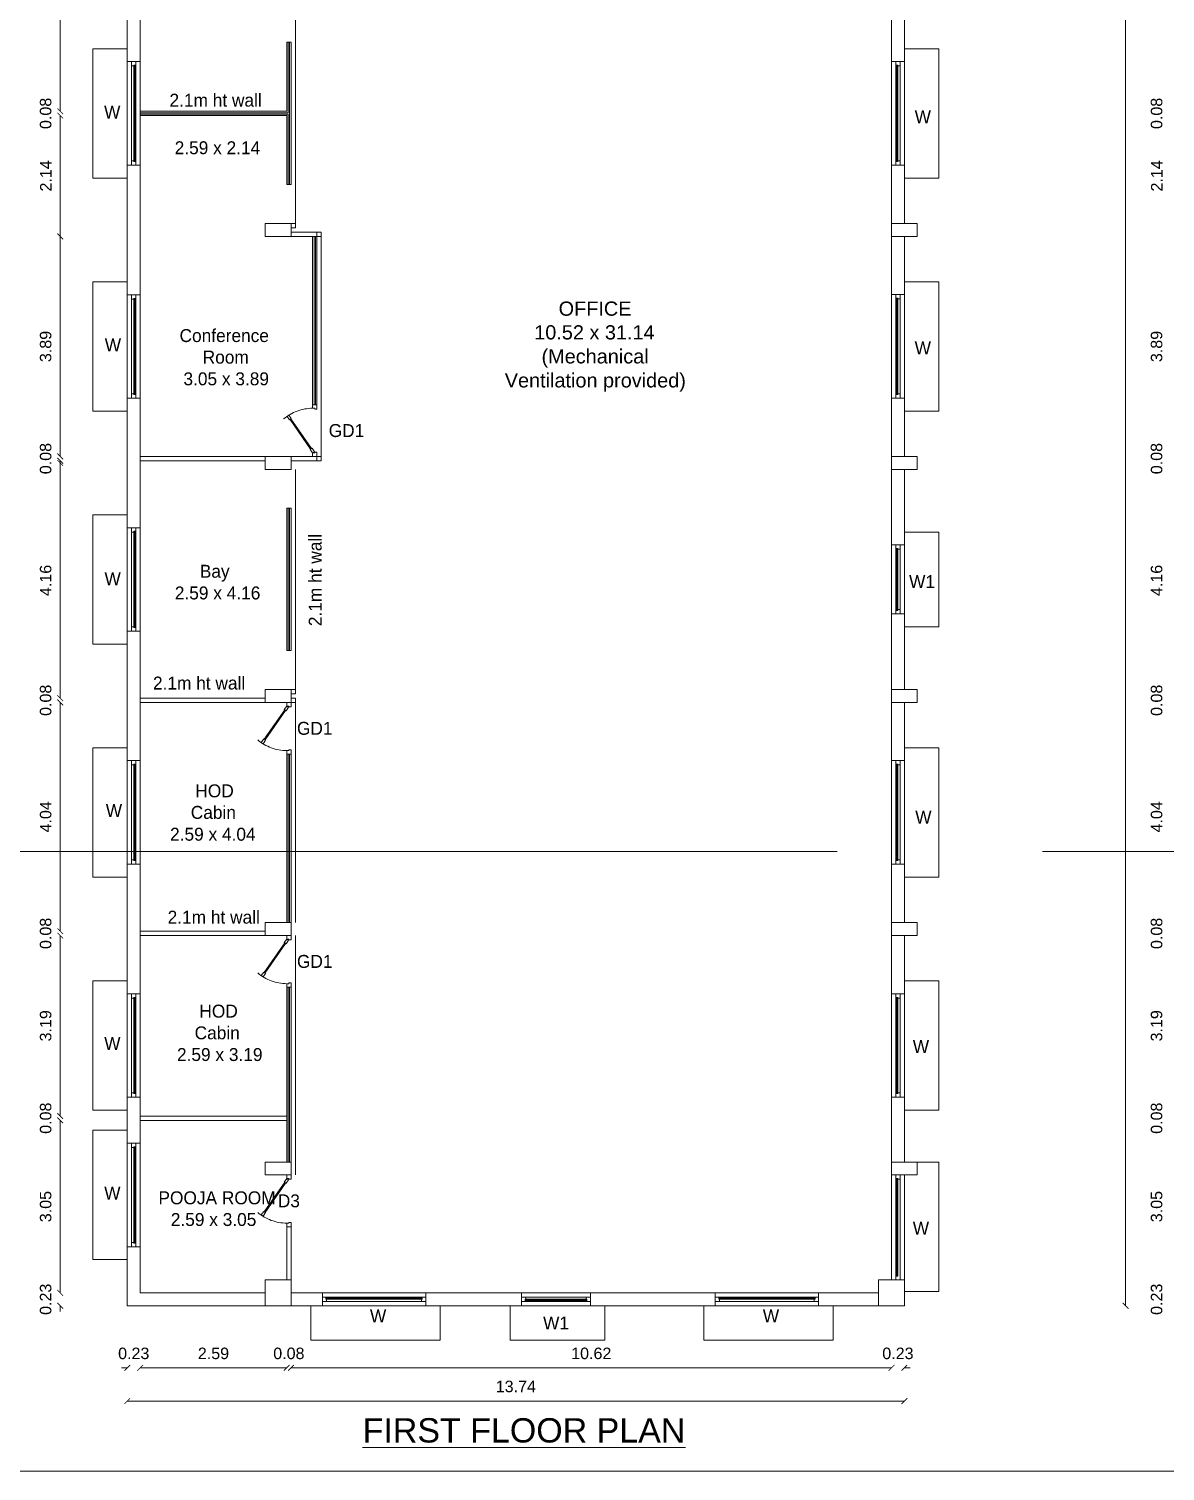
# Model space of a CAD drawing. Header units: metres. Extents: x -1560643 to -1560434, y 43491 to 43663.
# Drawn here: x -1560622.42 to -1560602.32, y 43551.2 to 43576.69 of the extents above; entities that cross this region are included whole.
import ezdxf
from ezdxf.enums import TextEntityAlignment as Align

# ---------------------------------------------------------------- set-up
doc = ezdxf.new("R2010")
doc.units = ezdxf.units.M
doc.header["$LTSCALE"] = 750
doc.header["$MEASUREMENT"] = 0
for name, pattern in [('CACHE3', [5.25, 4.2, -1.05]), ('CENTER', [50.8, 31.75, -6.35, 6.35, -6.35]), ('HIDDEN', [0.375, 0.25, -0.125])]:
    doc.linetypes.add(name, pattern=pattern)
doc.layers.get('0').update_dxf_attribs({"lineweight": 5})
doc.layers.add('BLK_1_FLR_0_DRINKING_WATER', color=7, linetype='Continuous', lineweight=5)
doc.styles.add('5 Feet Scale', font='', dxfattribs={"height": 5.9055})
doc.styles.add('6 Feet Scale', font='', dxfattribs={"height": 7.0866})
doc.styles.add('bold - t', font='arial.ttf', dxfattribs={"height": 9})
doc.styles.add('cent', font='arial.ttf', dxfattribs={"height": 8})
doc.styles.add('outer', font='arial.ttf')
doc.styles.get('5 Feet Scale').set_extended_font_data('Bahnschrift')
doc.styles.get('6 Feet Scale').set_extended_font_data('Bahnschrift')

# ---------------------------------------------------------------- blocks, each defined once
blk = doc.blocks.new('_ArchTick')
at = {"color": 0, "linetype": 'ByBlock', "const_width": 0.15}
blk.add_lwpolyline([(-0.5, -0.5), (0.5, 0.5)], dxfattribs=at)
blk = doc.blocks.new('A$C52BB42CC')
for p, q in [((1582.4, 2509.9), (1582.4, 4333.1)), ((840.7, 3341.1), (840.7, 3578.3)), ((887.4, 3465.7), (887.4, 3375.6)), ((896.4, 3465.7), (896.4, 3375.6)), ((1419.4, 3375.6), (1419.4, 3465.8)), ((1428.4, 3375.6), (1428.4, 3416.2)), ((863.4, 3294.6), (863.4, 3384.6)), ((863.4, 3384.6), (887.4, 3384.6)), ((998.4, 3389.1), (1001.4, 3389.1)), ((998.4, 3389.1), (998.4, 3341.1)), ((999.4, 3389.1), (999.4, 3340.1)), ((1000.4, 3389.1), (1000.4, 3290.1)), ((1001.4, 3389.1), (1001.4, 3290.1)), ((1452.4, 3384.6), (1428.4, 3384.6)), ((1452.4, 3294.6), (1452.4, 3384.6)), ((887.4, 3375.6), (896.4, 3375.6)), ((1428.4, 3375.6), (1419.4, 3375.6)), ((840.7, 3341.1), (840.7, 3345.1)), ((840.7, 3338.1), (840.7, 3334.1)), ((840.7, 3254), (840.7, 3338.1)), ((896.4, 3341.1), (998.4, 3341.1)), ((896.4, 3340.1), (999.4, 3340.1)), ((896.4, 3339.1), (999.4, 3339.1)), ((896.4, 3338.1), (998.4, 3338.1)), ((998.4, 3338.1), (998.4, 3290.1)), ((999.4, 3339.1), (999.4, 3290.1)), ((887.4, 3303.6), (887.4, 3213.4)), ((887.4, 3303.6), (896.4, 3303.6)), ((896.4, 3303.6), (896.4, 3213.4)), ((1428.4, 3303.6), (1419.4, 3303.6)), ((1419.4, 3213.5), (1419.4, 3303.6)), ((1428.4, 3263), (1428.4, 3303.6)), ((887.4, 3294.6), (863.4, 3294.6)), ((1428.4, 3294.6), (1452.4, 3294.6)), ((998.4, 3290.1), (1001.4, 3290.1)), ((983.4, 3263), (1001.4, 3263)), ((983.4, 3254), (983.4, 3263)), ((983.4, 3263), (1001.4, 3263)), ((983.4, 3254), (983.4, 3263)), ((1004.4, 3263), (1001.4, 3263)), ((1001.4, 3263), (1001.4, 3260)), ((1001.4, 3263), (1001.4, 3254)), ((1001.4, 3263), (1001.4, 3254)), ((1004.4, 3260), (1004.4, 3263)), ((1419.4, 3263), (1437.4, 3263)), ((1419.4, 3254), (1419.4, 3263)), ((1437.4, 3263), (1437.4, 3254)), ((840.7, 3100.9), (840.7, 3254)), ((1001.4, 3254), (983.4, 3254)), ((1001.4, 3254), (983.4, 3254)), ((1001.4, 3260), (1004.4, 3260)), ((1001.4, 3257), (1019.4, 3257)), ((1001.4, 3254), (1001.4, 3257)), ((1019.4, 3254), (1001.4, 3254)), ((1016.4, 3136.9), (1016.4, 3254)), ((1017.4, 3136.9), (1017.4, 3254)), ((1018.4, 3136.9), (1018.4, 3254)), ((1022.4, 3257), (1019.4, 3257)), ((1019.4, 3257), (1019.4, 3254)), ((1019.4, 3257), (1019.4, 3254)), ((1019.4, 3136.9), (1019.4, 3254)), ((1019.4, 3254), (1022.4, 3254)), ((1022.4, 3254), (1022.4, 3257)), ((1437.4, 3254), (1419.4, 3254)), ((1428.4, 3213.5), (1428.4, 3254)), ((863.4, 3132.5), (863.4, 3222.5)), ((863.4, 3222.5), (887.4, 3222.5)), ((1452.4, 3222.5), (1428.4, 3222.5)), ((1452.4, 3132.5), (1452.4, 3222.5)), ((887.4, 3213.4), (896.4, 3213.4)), ((1428.4, 3213.5), (1419.4, 3213.5)), ((887.4, 3141.4), (887.4, 3051.3)), ((887.4, 3141.4), (896.4, 3141.4)), ((896.4, 3141.4), (896.4, 3051.3)), ((1428.4, 3141.5), (1419.4, 3141.5)), ((1419.4, 3039.3), (1419.4, 3141.5)), ((1428.4, 3100.9), (1428.4, 3141.5)), ((887.4, 3132.5), (863.4, 3132.5)), ((1016.4, 3136.9), (1019.4, 3136.9)), ((1428.4, 3132.5), (1452.4, 3132.5)), ((840.7, 3100.9), (840.7, 3104.9)), ((840.7, 3097.9), (840.7, 3093.9)), ((840.7, 2932.7), (840.7, 3096.4)), ((983.4, 3100.9), (896.4, 3100.9)), ((896.4, 3097.9), (983.4, 3097.9)), ((983.4, 3097.9), (983.4, 3100.9)), ((983.4, 3100.9), (1001.4, 3100.9)), ((983.4, 3091.9), (983.4, 3100.9)), ((983.4, 3100.9), (1001.4, 3100.9)), ((983.4, 3091.9), (983.4, 3100.9)), ((1001.4, 3091.9), (983.4, 3091.9)), ((1001.4, 3091.9), (983.4, 3091.9)), ((1001.4, 3097.9), (1001.4, 3100.9)), ((1001.4, 3100.9), (1022.4, 3100.9)), ((1001.4, 3100.9), (1001.4, 3091.9)), ((1001.4, 3100.9), (1001.4, 3091.9)), ((1022.4, 3097.9), (1001.4, 3097.9)), ((1022.4, 3100.9), (1019.4, 3100.9)), ((1019.4, 3100.9), (1019.4, 3097.9)), ((1019.4, 3097.9), (1022.4, 3097.9)), ((1022.4, 3097.9), (1022.4, 3100.9)), ((1419.4, 3100.9), (1437.4, 3100.9)), ((1419.4, 3091.9), (1419.4, 3100.9)), ((1437.4, 3091.9), (1419.4, 3091.9)), ((1428.4, 3039.3), (1428.4, 3091.9)), ((1437.4, 3100.9), (1437.4, 3091.9)), ((998.4, 3064.8), (1001.4, 3064.8)), ((998.4, 3064.8), (998.4, 3016.8)), ((999.4, 3064.8), (999.4, 3015.8)), ((1000.4, 3064.8), (1000.4, 2965.8)), ((1001.4, 3064.8), (1001.4, 2965.8)), ((863.4, 2970.3), (863.4, 3060.3)), ((863.4, 3060.3), (887.4, 3060.3)), ((887.4, 3051.3), (896.4, 3051.3)), ((1452.4, 3048.3), (1428.4, 3048.3)), ((1452.4, 2982.3), (1452.4, 3048.3)), ((1428.4, 3039.3), (1419.4, 3039.3)), ((998.4, 3016.8), (998.4, 2965.8)), ((999.4, 3015.8), (999.4, 2965.8)), ((1428.4, 2991.3), (1419.4, 2991.3)), ((1419.4, 2889.2), (1419.4, 2991.3)), ((1428.4, 2938.7), (1428.4, 2991.3)), ((1428.4, 2982.3), (1452.4, 2982.3)), ((887.4, 2979.3), (887.4, 2889.2)), ((887.4, 2979.3), (896.4, 2979.3)), ((896.4, 2979.3), (896.4, 2889.2)), ((887.4, 2970.3), (863.4, 2970.3)), ((998.4, 2965.8), (1001.4, 2965.8)), ((840.7, 2932.7), (840.7, 2936.7)), ((896.4, 2932.7), (983.4, 2932.7)), ((983.4, 2938.7), (1001.4, 2938.7)), ((983.4, 2929.7), (983.4, 2938.7)), ((983.4, 2938.7), (1001.4, 2938.7)), ((983.4, 2929.7), (983.4, 2938.7)), ((983.4, 2932.7), (983.4, 2929.7)), ((1004.4, 2938.7), (1001.4, 2938.7)), ((1001.4, 2938.7), (1001.4, 2935.7)), ((1001.4, 2938.7), (1001.4, 2929.7)), ((1001.4, 2938.7), (1001.4, 2929.7)), ((1001.4, 2935.7), (1004.4, 2935.7)), ((1004.4, 2932.7), (1001.4, 2932.7)), ((1001.4, 2932.7), (1001.4, 2929.7)), ((1004.4, 2935.7), (1004.4, 2938.7)), ((1004.4, 2929.7), (1004.4, 2932.7)), ((1419.4, 2938.7), (1437.4, 2938.7)), ((1419.4, 2929.7), (1419.4, 2938.7)), ((1437.4, 2938.7), (1437.4, 2929.7)), ((840.7, 2929.7), (840.7, 2925.7)), ((840.7, 2770.5), (840.7, 2929.7)), ((983.4, 2929.7), (896.4, 2929.7)), ((1001.4, 2929.7), (983.4, 2929.7)), ((1001.4, 2929.7), (983.4, 2929.7)), ((1001.4, 2929.7), (1004.4, 2929.7)), ((1437.4, 2929.7), (1419.4, 2929.7)), ((1428.4, 2889.2), (1428.4, 2929.7)), ((863.4, 2808.2), (863.4, 2898.2)), ((863.4, 2898.2), (887.4, 2898.2)), ((998.4, 2776.5), (998.4, 2893.7)), ((1001.4, 2893.7), (998.4, 2893.7)), ((999.4, 2893.7), (999.4, 2776.5)), ((1000.4, 2893.7), (1000.4, 2776.5)), ((1001.4, 2776.5), (1001.4, 2893.7)), ((1452.4, 2898.2), (1428.4, 2898.2)), ((1452.4, 2808.2), (1452.4, 2898.2)), ((887.4, 2889.2), (896.4, 2889.2)), ((1428.4, 2889.2), (1419.4, 2889.2)), ((887.4, 2727), (887.4, 2817.2)), ((887.4, 2817.2), (896.4, 2817.2)), ((896.4, 2817.2), (896.4, 2727)), ((1428.4, 2817.2), (1419.4, 2817.2)), ((1419.4, 2727), (1419.4, 2817.2)), ((1428.4, 2776.5), (1428.4, 2817.2)), ((887.4, 2808.2), (863.4, 2808.2)), ((1428.4, 2808.2), (1452.4, 2808.2)), ((840.7, 2770.5), (840.7, 2774.5)), ((896.4, 2770.5), (983.4, 2770.5)), ((983.4, 2776.5), (1001.4, 2776.5)), ((983.4, 2767.5), (983.4, 2776.5)), ((983.4, 2776.5), (1001.4, 2776.5)), ((983.4, 2767.5), (983.4, 2776.5)), ((983.4, 2770.5), (983.4, 2767.5)), ((1001.4, 2776.5), (1001.4, 2767.5)), ((1001.4, 2776.5), (1001.4, 2767.5)), ((1419.4, 2776.5), (1437.4, 2776.5)), ((1419.4, 2767.5), (1419.4, 2776.5)), ((1437.4, 2776.5), (1437.4, 2767.5)), ((840.7, 2767.5), (840.7, 2763.5)), ((840.7, 2641.9), (840.7, 2767.5)), ((983.4, 2767.5), (896.4, 2767.5)), ((1001.4, 2767.5), (983.4, 2767.5)), ((1001.4, 2767.5), (983.4, 2767.5)), ((1437.4, 2767.5), (1419.4, 2767.5)), ((1428.4, 2727), (1428.4, 2767.5)), ((863.4, 2646.1), (863.4, 2736.1)), ((863.4, 2736.1), (887.4, 2736.1)), ((998.4, 2609.9), (998.4, 2731.5)), ((1001.4, 2731.5), (998.4, 2731.5)), ((999.4, 2731.5), (999.4, 2609.9)), ((1000.4, 2731.5), (1000.4, 2609.9)), ((1001.4, 2609.9), (1001.4, 2731.5)), ((1452.4, 2736), (1428.4, 2736)), ((1452.4, 2646), (1452.4, 2736)), ((887.4, 2727), (896.4, 2727)), ((1428.4, 2727), (1419.4, 2727)), ((887.4, 2655), (887.4, 2623)), ((887.4, 2655), (887.4, 2623)), ((887.4, 2655), (896.4, 2655)), ((896.4, 2655), (896.4, 2623)), ((1419.4, 2609.9), (1419.4, 2655)), ((1428.4, 2655), (1419.4, 2655)), ((1428.4, 2609.9), (1428.4, 2655)), ((1428.4, 2609.9), (1428.4, 2655)), ((840.7, 2641.9), (840.7, 2645.9)), ((887.4, 2646.1), (863.4, 2646.1)), ((896.4, 2641.9), (998.4, 2641.9)), ((1428.4, 2646), (1452.4, 2646)), ((840.7, 2638.9), (840.7, 2634.9)), ((840.7, 2518.9), (840.7, 2638.9)), ((863.4, 2542), (863.4, 2632)), ((863.4, 2632), (887.4, 2632)), ((896.4, 2638.9), (998.4, 2638.9)), ((887.4, 2623), (896.4, 2623)), ((1001.4, 2609.9), (983.4, 2609.9)), ((983.4, 2609.9), (983.4, 2600.9)), ((1001.4, 2600.9), (1001.4, 2609.9)), ((1437.4, 2609.9), (1419.4, 2609.9)), ((1419.4, 2609.9), (1419.4, 2600.9)), ((1452.4, 2609.9), (1428.4, 2609.9)), ((1437.4, 2600.9), (1437.4, 2609.9)), ((1452.4, 2519.9), (1452.4, 2609.9)), ((983.4, 2600.9), (1001.4, 2600.9)), ((1428.4, 2600.9), (1419.4, 2600.9)), ((1419.4, 2600.9), (1419.4, 2527.9)), ((1419.4, 2600.9), (1437.4, 2600.9)), ((1425.4, 2600.9), (1422.4, 2600.9)), ((1422.4, 2600.9), (1422.4, 2527.9)), ((1422.4, 2598.4), (1422.4, 2600.9)), ((1422.4, 2600.9), (1425.4, 2600.9)), ((1425.4, 2527.9), (1425.4, 2600.9)), ((1425.4, 2600.9), (1425.4, 2597.9)), ((1428.4, 2527.9), (1428.4, 2600.9)), ((1423.9, 2598.4), (1422.4, 2598.4)), ((1422.4, 2598.4), (1422.4, 2575.1)), ((1423.9, 2598.4), (1422.4, 2598.4)), ((1423.9, 2575.1), (1423.9, 2598.4)), ((1423.9, 2597.9), (1423.9, 2598.4)), ((1425.4, 2597.9), (1423.9, 2597.9)), ((1422.4, 2575.1), (1423.9, 2575.1)), ((1422.4, 2552.8), (1422.4, 2575.1)), ((1422.4, 2575.1), (1423.9, 2575.1)), ((1423.9, 2575.1), (1423.9, 2552.8)), ((1001.4, 2564.9), (998.4, 2564.9)), ((998.4, 2564.9), (998.4, 2527.9)), ((1001.4, 2527.9), (1001.4, 2564.9)), ((887.4, 2551), (896.4, 2551)), ((887.4, 2551), (887.4, 2509.9)), ((896.4, 2551), (896.4, 2518.9)), ((1423.9, 2552.8), (1422.4, 2552.8)), ((1423.9, 2552.8), (1422.4, 2552.8)), ((1422.4, 2552.8), (1422.4, 2530.4)), ((1423.9, 2530.4), (1423.9, 2552.8)), ((887.4, 2542), (863.4, 2542)), ((1422.4, 2530.4), (1423.9, 2530.4)), ((840.7, 2518.9), (840.7, 2522.9)), ((983.4, 2527.9), (1001.4, 2527.9)), ((983.4, 2509.9), (983.4, 2527.9)), ((998.4, 2527.9), (1001.4, 2527.9)), ((1001.4, 2527.9), (1001.4, 2509.9)), ((1410.4, 2527.9), (1428.4, 2527.9)), ((1410.4, 2509.9), (1410.4, 2527.9)), ((1419.4, 2527.9), (1428.4, 2527.9)), ((1422.4, 2527.9), (1425.4, 2527.9)), ((1428.4, 2527.9), (1428.4, 2509.9)), ((1428.4, 2519.9), (1452.4, 2519.9)), ((840.7, 2509.9), (840.7, 2505.9)), ((887.4, 2509.9), (983.4, 2509.9)), ((896.4, 2518.9), (983.4, 2518.9)), ((1001.4, 2509.9), (983.4, 2509.9)), ((1001.4, 2518.9), (1023.2, 2518.9)), ((1001.4, 2509.9), (1023.2, 2509.9)), ((1015.2, 2509.9), (1015.2, 2485.9)), ((1023.2, 2509.9), (1023.2, 2518.9)), ((1095.2, 2518.9), (1161.9, 2518.9)), ((1095.2, 2509.9), (1095.2, 2518.9)), ((1095.2, 2509.9), (1161.9, 2509.9)), ((1105.2, 2485.9), (1105.2, 2509.9)), ((1153.9, 2509.9), (1153.9, 2485.9)), ((1161.9, 2518.9), (1161.9, 2509.9)), ((1161.9, 2509.9), (1161.9, 2518.9)), ((1161.9, 2518.9), (1161.9, 2509.9)), ((1209.9, 2518.9), (1209.9, 2509.9)), ((1209.9, 2518.9), (1209.9, 2509.9)), ((1209.9, 2518.9), (1296.7, 2518.9)), ((1209.9, 2518.9), (1209.9, 2509.9)), ((1209.9, 2509.9), (1296.7, 2509.9)), ((1219.9, 2485.9), (1219.9, 2509.9)), ((1288.7, 2509.9), (1288.7, 2485.9)), ((1296.7, 2509.9), (1296.7, 2518.9)), ((1368.7, 2518.9), (1410.4, 2518.9)), ((1368.7, 2509.9), (1368.7, 2518.9)), ((1368.7, 2509.9), (1410.4, 2509.9)), ((1378.7, 2485.9), (1378.7, 2509.9)), ((1428.4, 2509.9), (1410.4, 2509.9)), ((1015.2, 2485.9), (1105.2, 2485.9)), ((1153.9, 2485.9), (1219.9, 2485.9)), ((1288.7, 2485.9), (1378.7, 2485.9)), ((887.4, 2466.7), (883.4, 2466.7)), ((896.4, 2466.7), (998.4, 2466.7)), ((896.4, 2466.7), (900.4, 2466.7)), ((998.4, 2466.7), (994.4, 2466.7)), ((1001.4, 2466.7), (1419.4, 2466.7)), ((1001.4, 2466.7), (1005.4, 2466.7)), ((1419.4, 2466.7), (1415.4, 2466.7)), ((1428.4, 2466.7), (1432.4, 2466.7)), ((887.4, 2443.6), (1428.4, 2443.6))]:
    blk.add_line(p, q)
at = {"linetype": 'CACHE3', "ltscale": 2.5}
for p, q in [((1004.4, 3416.2), (1004.4, 3263)), ((1022.4, 3100.9), (1022.4, 3254)), ((1004.4, 3091.9), (1004.4, 2938.7)), ((1004.4, 2929.7), (1004.4, 2776.5)), ((1004.4, 2767.5), (1004.4, 2600.9))]:
    blk.add_line(p, q, dxfattribs=at)
at = {"linetype": 'CENTER', "ltscale": 0.03}
blk.add_line((667.3, 2826), (1652.1, 2826), dxfattribs=at)
at = {"linetype": 'HIDDEN'}
for p, q in [((1423.3, 2598.4), (1423.1, 2598.4)), ((1423.1, 2598.4), (1423.1, 2575.1)), ((1423.3, 2575.1), (1423.3, 2598.4)), ((1423.1, 2575.1), (1423.3, 2575.1)), ((1423.1, 2552.8), (1423.1, 2575.1)), ((1423.1, 2575.1), (1423.3, 2575.1)), ((1423.3, 2575.1), (1423.3, 2552.8)), ((1423.3, 2552.8), (1423.1, 2552.8)), ((1423.3, 2552.8), (1423.1, 2552.8)), ((1423.1, 2552.8), (1423.1, 2530.4)), ((1423.3, 2530.4), (1423.3, 2552.8)), ((1423.1, 2530.4), (1423.3, 2530.4))]:
    blk.add_line(p, q, dxfattribs=at)
at = {"linetype": 'ByBlock'}
blk.add_line((0, 2394.8), (3539, 2394.8), dxfattribs=at)
for points in [[(887.4, 3375.6), (887.4, 3303.6), (896.4, 3303.6), (896.4, 3375.6)], [(891.9, 3372.6), (891.9, 3373.1), (893.4, 3373.1), (893.4, 3375.6), (890.4, 3375.6), (890.4, 3372.6)], [(890.4, 3375.6), (890.4, 3303.6), (893.4, 3303.6), (893.4, 3375.6)], [(891.9, 3373.1), (891.9, 3350.8), (893.4, 3350.8), (893.4, 3373.1)], [(1428.4, 3303.6), (1428.4, 3375.6), (1419.4, 3375.6), (1419.4, 3303.6)], [(1423.9, 3372.6), (1423.9, 3373.1), (1422.4, 3373.1), (1422.4, 3375.6), (1425.4, 3375.6), (1425.4, 3372.6)], [(1425.4, 3303.6), (1425.4, 3375.6), (1422.4, 3375.6), (1422.4, 3303.6)], [(1423.9, 3350.8), (1423.9, 3373.1), (1422.4, 3373.1), (1422.4, 3350.8)], [(891.9, 3328.4), (891.9, 3350.8), (893.4, 3350.8), (893.4, 3328.4)], [(1423.9, 3350.8), (1423.9, 3328.5), (1422.4, 3328.5), (1422.4, 3350.8)], [(891.9, 3328.4), (891.9, 3306.1), (893.4, 3306.1), (893.4, 3328.4)], [(1423.9, 3306.1), (1423.9, 3328.5), (1422.4, 3328.5), (1422.4, 3306.1)], [(891.9, 3306.6), (891.9, 3306.1), (893.4, 3306.1), (893.4, 3303.6), (890.4, 3303.6), (890.4, 3306.6)], [(1423.9, 3306.6), (1423.9, 3306.1), (1422.4, 3306.1), (1422.4, 3303.6), (1425.4, 3303.6), (1425.4, 3306.6)], [(887.4, 3141.4), (887.4, 3213.4), (896.4, 3213.4), (896.4, 3141.4)], [(891.9, 3210.4), (891.9, 3210.9), (893.4, 3210.9), (893.4, 3213.4), (890.4, 3213.4), (890.4, 3210.4)], [(890.4, 3141.4), (890.4, 3213.4), (893.4, 3213.4), (893.4, 3141.4)], [(1428.4, 3141.5), (1428.4, 3213.5), (1419.4, 3213.5), (1419.4, 3141.5)], [(1423.9, 3210.5), (1423.9, 3211), (1422.4, 3211), (1422.4, 3213.5), (1425.4, 3213.5), (1425.4, 3210.5)], [(1425.4, 3141.5), (1425.4, 3213.5), (1422.4, 3213.5), (1422.4, 3141.5)], [(891.9, 3188.6), (891.9, 3210.9), (893.4, 3210.9), (893.4, 3188.6)], [(1423.9, 3188.6), (1423.9, 3211), (1422.4, 3211), (1422.4, 3188.6)], [(891.9, 3188.6), (891.9, 3166.3), (893.4, 3166.3), (893.4, 3188.6)], [(1423.9, 3188.6), (1423.9, 3166.3), (1422.4, 3166.3), (1422.4, 3188.6)], [(891.9, 3143.9), (891.9, 3166.3), (893.4, 3166.3), (893.4, 3143.9)], [(1423.9, 3144), (1423.9, 3166.3), (1422.4, 3166.3), (1422.4, 3144)], [(891.9, 3144.4), (891.9, 3143.9), (893.4, 3143.9), (893.4, 3141.4), (890.4, 3141.4), (890.4, 3144.4)], [(1423.9, 3144.5), (1423.9, 3144), (1422.4, 3144), (1422.4, 3141.5), (1425.4, 3141.5), (1425.4, 3144.5)], [(1016.4, 3136.9), (1016.4, 3134.4), (1017.9, 3134.4), (1017.9, 3133.9), (1019.4, 3133.9), (1019.4, 3136.9)], [(998.7, 3128.8), (1000.4, 3126.3), (1001.6, 3127.2), (999.9, 3129.6)], [(1015.6, 3106.5), (1001.3, 3127), (1000.7, 3126.5), (1015, 3106)], [(1016.4, 3103.4), (1014.7, 3105.8), (1016, 3106.7), (1017.7, 3104.2)], [(1017.9, 3103.9), (1017.9, 3103.4), (1016.4, 3103.4), (1016.4, 3100.9), (1019.4, 3100.9), (1019.4, 3103.9)], [(887.4, 2979.3), (887.4, 3051.3), (896.4, 3051.3), (896.4, 2979.3)], [(891.9, 3048.3), (891.9, 3048.8), (893.4, 3048.8), (893.4, 3051.3), (890.4, 3051.3), (890.4, 3048.3)], [(890.4, 2979.3), (890.4, 3051.3), (893.4, 3051.3), (893.4, 2979.3)], [(891.9, 3026.5), (891.9, 3048.8), (893.4, 3048.8), (893.4, 3026.5)], [(1428.4, 3039.3), (1428.4, 2991.3), (1419.4, 2991.3), (1419.4, 3039.3)], [(1425.4, 3039.3), (1425.4, 2991.3), (1422.4, 2991.3), (1422.4, 3039.3)], [(1423.9, 3036.3), (1423.9, 3036.8), (1422.4, 3036.8), (1422.4, 3039.3), (1425.4, 3039.3), (1425.4, 3036.3)], [(1423.9, 3036.8), (1423.9, 3015.3), (1422.4, 3015.3), (1422.4, 3036.8)], [(891.9, 3026.5), (891.9, 3004.1), (893.4, 3004.1), (893.4, 3026.5)], [(1423.9, 2993.8), (1423.9, 3015.3), (1422.4, 3015.3), (1422.4, 2993.8)], [(891.9, 2981.8), (891.9, 3004.1), (893.4, 3004.1), (893.4, 2981.8)], [(1423.9, 2994.3), (1423.9, 2993.8), (1422.4, 2993.8), (1422.4, 2991.3), (1425.4, 2991.3), (1425.4, 2994.3)], [(891.9, 2982.3), (891.9, 2981.8), (893.4, 2981.8), (893.4, 2979.3), (890.4, 2979.3), (890.4, 2982.3)], [(997.6, 2924.1), (983.3, 2903.7), (982.7, 2904.1), (997, 2924.6)], [(998.4, 2927.2), (996.7, 2924.8), (998, 2923.9), (999.7, 2926.4)], [(999.9, 2926.7), (999.9, 2927.2), (998.4, 2927.2), (998.4, 2929.7), (1001.4, 2929.7), (1001.4, 2926.7)], [(980.7, 2901.8), (982.4, 2904.3), (983.6, 2903.4), (981.9, 2901)], [(998.4, 2893.7), (998.4, 2896.2), (999.9, 2896.2), (999.9, 2896.7), (1001.4, 2896.7), (1001.4, 2893.7)], [(887.4, 2817.2), (887.4, 2889.2), (896.4, 2889.2), (896.4, 2817.2)], [(891.9, 2886.2), (891.9, 2886.7), (893.4, 2886.7), (893.4, 2889.2), (890.4, 2889.2), (890.4, 2886.2)], [(890.4, 2817.2), (890.4, 2889.2), (893.4, 2889.2), (893.4, 2817.2)], [(891.9, 2864.3), (891.9, 2886.7), (893.4, 2886.7), (893.4, 2864.3)], [(1428.4, 2817.2), (1428.4, 2889.2), (1419.4, 2889.2), (1419.4, 2817.2)], [(1423.9, 2886.2), (1423.9, 2886.7), (1422.4, 2886.7), (1422.4, 2889.2), (1425.4, 2889.2), (1425.4, 2886.2)], [(1425.4, 2817.2), (1425.4, 2889.2), (1422.4, 2889.2), (1422.4, 2817.2)], [(1423.9, 2864.4), (1423.9, 2886.7), (1422.4, 2886.7), (1422.4, 2864.4)], [(891.9, 2864.3), (891.9, 2842), (893.4, 2842), (893.4, 2864.3)], [(1423.9, 2864.4), (1423.9, 2842), (1422.4, 2842), (1422.4, 2864.4)], [(891.9, 2819.7), (891.9, 2842), (893.4, 2842), (893.4, 2819.7)], [(1423.9, 2819.7), (1423.9, 2842), (1422.4, 2842), (1422.4, 2819.7)], [(891.9, 2820.2), (891.9, 2819.7), (893.4, 2819.7), (893.4, 2817.2), (890.4, 2817.2), (890.4, 2820.2)], [(1423.9, 2820.2), (1423.9, 2819.7), (1422.4, 2819.7), (1422.4, 2817.2), (1425.4, 2817.2), (1425.4, 2820.2)], [(997.6, 2761.9), (983.3, 2741.5), (982.7, 2741.9), (997, 2762.4)], [(998.4, 2765), (996.7, 2762.6), (998, 2761.7), (999.7, 2764.2)], [(999.9, 2764.5), (999.9, 2765), (998.4, 2765), (998.4, 2767.5), (1001.4, 2767.5), (1001.4, 2764.5)], [(980.7, 2739.6), (982.4, 2742.1), (983.6, 2741.2), (981.9, 2738.8)], [(998.4, 2731.5), (998.4, 2734), (999.9, 2734), (999.9, 2734.5), (1001.4, 2734.5), (1001.4, 2731.5)], [(887.4, 2655), (887.4, 2727), (896.4, 2727), (896.4, 2655)], [(891.9, 2724), (891.9, 2724.5), (893.4, 2724.5), (893.4, 2727), (890.4, 2727), (890.4, 2724)], [(890.4, 2655), (890.4, 2727), (893.4, 2727), (893.4, 2655)], [(891.9, 2702.2), (891.9, 2724.5), (893.4, 2724.5), (893.4, 2702.2)], [(1428.4, 2655), (1428.4, 2727), (1419.4, 2727), (1419.4, 2655)], [(1423.9, 2724), (1423.9, 2724.5), (1422.4, 2724.5), (1422.4, 2727), (1425.4, 2727), (1425.4, 2724)], [(1425.4, 2655), (1425.4, 2727), (1422.4, 2727), (1422.4, 2655)], [(1423.9, 2702.2), (1423.9, 2724.5), (1422.4, 2724.5), (1422.4, 2702.2)], [(891.9, 2702.2), (891.9, 2679.9), (893.4, 2679.9), (893.4, 2702.2)], [(1423.9, 2702.2), (1423.9, 2679.9), (1422.4, 2679.9), (1422.4, 2702.2)], [(891.9, 2657.5), (891.9, 2679.9), (893.4, 2679.9), (893.4, 2657.5)], [(1423.9, 2657.5), (1423.9, 2679.9), (1422.4, 2679.9), (1422.4, 2657.5)], [(891.9, 2658), (891.9, 2657.5), (893.4, 2657.5), (893.4, 2655), (890.4, 2655), (890.4, 2658)], [(1423.9, 2658), (1423.9, 2657.5), (1422.4, 2657.5), (1422.4, 2655), (1425.4, 2655), (1425.4, 2658)], [(887.4, 2551), (887.4, 2623), (896.4, 2623), (896.4, 2551)], [(891.9, 2620), (891.9, 2620.5), (893.4, 2620.5), (893.4, 2623), (890.4, 2623), (890.4, 2620)], [(890.4, 2551), (890.4, 2623), (893.4, 2623), (893.4, 2551)], [(891.9, 2598.2), (891.9, 2620.5), (893.4, 2620.5), (893.4, 2598.2)], [(999.9, 2597.9), (999.9, 2598.4), (998.4, 2598.4), (998.4, 2600.9), (1001.4, 2600.9), (1001.4, 2597.9)], [(891.9, 2598.2), (891.9, 2575.8), (893.4, 2575.8), (893.4, 2598.2)], [(997.6, 2595.3), (983.3, 2574.9), (982.7, 2575.3), (997, 2595.8)], [(998.4, 2598.4), (996.7, 2596), (998, 2595.1), (999.7, 2597.6)], [(891.9, 2553.5), (891.9, 2575.8), (893.4, 2575.8), (893.4, 2553.5)], [(980.7, 2573.1), (982.4, 2575.5), (983.6, 2574.7), (981.9, 2572.2)], [(998.4, 2564.9), (998.4, 2567.4), (999.9, 2567.4), (999.9, 2567.9), (1001.4, 2567.9), (1001.4, 2564.9)], [(891.9, 2554), (891.9, 2553.5), (893.4, 2553.5), (893.4, 2551), (890.4, 2551), (890.4, 2554)], [(1023.2, 2509.9), (1095.2, 2509.9), (1095.2, 2518.9), (1023.2, 2518.9)], [(1026.2, 2514.4), (1025.7, 2514.4), (1025.7, 2515.9), (1023.2, 2515.9), (1023.2, 2512.9), (1026.2, 2512.9)], [(1023.2, 2512.9), (1095.2, 2512.9), (1095.2, 2515.9), (1023.2, 2515.9)], [(1025.7, 2514.4), (1048, 2514.4), (1048, 2515.9), (1025.7, 2515.9)], [(1070.4, 2514.4), (1048, 2514.4), (1048, 2515.9), (1070.4, 2515.9)], [(1070.4, 2514.4), (1092.7, 2514.4), (1092.7, 2515.9), (1070.4, 2515.9)], [(1092.2, 2514.4), (1092.7, 2514.4), (1092.7, 2515.9), (1095.2, 2515.9), (1095.2, 2512.9), (1092.2, 2512.9)], [(1161.9, 2518.9), (1209.9, 2518.9), (1209.9, 2509.9), (1161.9, 2509.9)], [(1161.9, 2515.9), (1209.9, 2515.9), (1209.9, 2512.9), (1161.9, 2512.9)], [(1164.9, 2514.4), (1164.4, 2514.4), (1164.4, 2512.9), (1161.9, 2512.9), (1161.9, 2515.9), (1164.9, 2515.9)], [(1164.4, 2514.4), (1185.9, 2514.4), (1185.9, 2512.9), (1164.4, 2512.9)], [(1207.4, 2514.4), (1185.9, 2514.4), (1185.9, 2512.9), (1207.4, 2512.9)], [(1206.9, 2514.4), (1207.4, 2514.4), (1207.4, 2512.9), (1209.9, 2512.9), (1209.9, 2515.9), (1206.9, 2515.9)], [(1296.7, 2509.9), (1368.7, 2509.9), (1368.7, 2518.9), (1296.7, 2518.9)], [(1299.7, 2514.4), (1299.2, 2514.4), (1299.2, 2515.9), (1296.7, 2515.9), (1296.7, 2512.9), (1299.7, 2512.9)], [(1296.7, 2512.9), (1368.7, 2512.9), (1368.7, 2515.9), (1296.7, 2515.9)], [(1299.2, 2514.4), (1321.5, 2514.4), (1321.5, 2515.9), (1299.2, 2515.9)], [(1343.9, 2514.4), (1321.5, 2514.4), (1321.5, 2515.9), (1343.9, 2515.9)], [(1343.9, 2514.4), (1366.2, 2514.4), (1366.2, 2515.9), (1343.9, 2515.9)], [(1365.7, 2514.4), (1366.2, 2514.4), (1366.2, 2515.9), (1368.7, 2515.9), (1368.7, 2512.9), (1365.7, 2512.9)]]:
    blk.add_lwpolyline(points, close=True)
at = {"linetype": 'HIDDEN'}
for points in [[(892.6, 3373.1), (892.6, 3350.8), (892.8, 3350.8), (892.8, 3373.1)], [(1423.3, 3350.8), (1423.3, 3373.1), (1423.1, 3373.1), (1423.1, 3350.8)], [(892.6, 3328.4), (892.6, 3350.8), (892.8, 3350.8), (892.8, 3328.4)], [(1423.3, 3350.8), (1423.3, 3328.5), (1423.1, 3328.5), (1423.1, 3350.8)], [(892.6, 3328.4), (892.6, 3306.1), (892.8, 3306.1), (892.8, 3328.4)], [(1423.3, 3306.1), (1423.3, 3328.5), (1423.1, 3328.5), (1423.1, 3306.1)], [(892.6, 3188.6), (892.6, 3210.9), (892.8, 3210.9), (892.8, 3188.6)], [(1423.3, 3188.6), (1423.3, 3211), (1423.1, 3211), (1423.1, 3188.6)], [(892.6, 3188.6), (892.6, 3166.3), (892.8, 3166.3), (892.8, 3188.6)], [(1423.3, 3188.6), (1423.3, 3166.3), (1423.1, 3166.3), (1423.1, 3188.6)], [(892.6, 3143.9), (892.6, 3166.3), (892.8, 3166.3), (892.8, 3143.9)], [(1423.3, 3144), (1423.3, 3166.3), (1423.1, 3166.3), (1423.1, 3144)], [(892.6, 3026.5), (892.6, 3048.8), (892.8, 3048.8), (892.8, 3026.5)], [(1423.3, 3036.8), (1423.3, 3015.3), (1423.1, 3015.3), (1423.1, 3036.8)], [(892.6, 3026.5), (892.6, 3004.1), (892.8, 3004.1), (892.8, 3026.5)], [(1423.3, 2993.8), (1423.3, 3015.3), (1423.1, 3015.3), (1423.1, 2993.8)], [(892.6, 2981.8), (892.6, 3004.1), (892.8, 3004.1), (892.8, 2981.8)], [(892.6, 2864.3), (892.6, 2886.7), (892.8, 2886.7), (892.8, 2864.3)], [(1423.3, 2864.4), (1423.3, 2886.7), (1423.1, 2886.7), (1423.1, 2864.4)], [(892.6, 2864.3), (892.6, 2842), (892.8, 2842), (892.8, 2864.3)], [(1423.3, 2864.4), (1423.3, 2842), (1423.1, 2842), (1423.1, 2864.4)], [(892.6, 2819.7), (892.6, 2842), (892.8, 2842), (892.8, 2819.7)], [(1423.3, 2819.7), (1423.3, 2842), (1423.1, 2842), (1423.1, 2819.7)], [(892.6, 2702.2), (892.6, 2724.5), (892.8, 2724.5), (892.8, 2702.2)], [(1423.3, 2702.2), (1423.3, 2724.5), (1423.1, 2724.5), (1423.1, 2702.2)], [(892.6, 2702.2), (892.6, 2679.9), (892.8, 2679.9), (892.8, 2702.2)], [(1423.3, 2702.2), (1423.3, 2679.9), (1423.1, 2679.9), (1423.1, 2702.2)], [(892.6, 2657.5), (892.6, 2679.9), (892.8, 2679.9), (892.8, 2657.5)], [(1423.3, 2657.5), (1423.3, 2679.9), (1423.1, 2679.9), (1423.1, 2657.5)], [(892.6, 2598.2), (892.6, 2620.5), (892.8, 2620.5), (892.8, 2598.2)], [(892.6, 2598.2), (892.6, 2575.8), (892.8, 2575.8), (892.8, 2598.2)], [(892.6, 2553.5), (892.6, 2575.8), (892.8, 2575.8), (892.8, 2553.5)], [(1025.7, 2515.1), (1048, 2515.1), (1048, 2515.3), (1025.7, 2515.3)], [(1070.4, 2515.1), (1048, 2515.1), (1048, 2515.3), (1070.4, 2515.3)], [(1070.4, 2515.1), (1092.7, 2515.1), (1092.7, 2515.3), (1070.4, 2515.3)], [(1164.4, 2513.8), (1185.9, 2513.8), (1185.9, 2513.6), (1164.4, 2513.6)], [(1207.4, 2513.8), (1185.9, 2513.8), (1185.9, 2513.6), (1207.4, 2513.6)], [(1299.2, 2515.1), (1321.5, 2515.1), (1321.5, 2515.3), (1299.2, 2515.3)], [(1343.9, 2515.1), (1321.5, 2515.1), (1321.5, 2515.3), (1343.9, 2515.3)], [(1343.9, 2515.1), (1366.2, 2515.1), (1366.2, 2515.3), (1343.9, 2515.3)]]:
    blk.add_lwpolyline(points, close=True, dxfattribs=at)
for centre, start, end in [((1016.4, 3103.4), 90, 130.5448), ((998.4, 2927.2), 229.4552, 270), ((998.4, 2765), 229.4552, 270), ((998.4, 2598.4), 229.4552, 270)]:
    blk.add_arc(centre, 31, start, end, dxfattribs=at)
at = {"xscale": 4, "yscale": 4, "zscale": 4}
for p, rotation in [((840.7, 3341.1), 270), ((840.7, 3341.1), 270), ((840.7, 3338.1), 90), ((840.7, 3338.1), 90), ((840.7, 3254), 270), ((840.7, 3254), 90), ((840.7, 3100.9), 270), ((840.7, 3100.9), 270), ((840.7, 3097.9), 90), ((840.7, 3096.4), 90), ((840.7, 2932.7), 270), ((840.7, 2932.7), 270), ((840.7, 2929.7), 90), ((840.7, 2929.7), 90), ((840.7, 2770.5), 270), ((840.7, 2770.5), 270), ((840.7, 2767.5), 90), ((840.7, 2767.5), 90), ((840.7, 2641.9), 270), ((840.7, 2641.9), 270), ((840.7, 2638.9), 90), ((840.7, 2638.9), 90), ((840.7, 2518.9), 270), ((840.7, 2518.9), 270), ((840.7, 2509.9), 90), ((1582.4, 2509.9), 270), ((896.4, 2466.7), 180), ((896.4, 2466.7), 180), ((1001.4, 2466.7), 180), ((1001.4, 2466.7), 180), ((1428.4, 2466.7), 180), ((887.4, 2443.6), 180)]:
    blk.add_blockref('_ArchTick', p, dxfattribs=dict(at, rotation=rotation))
for p in [(887.4, 2466.7), (998.4, 2466.7), (998.4, 2466.7), (1419.4, 2466.7), (1419.4, 2466.7), (1428.4, 2443.6)]:
    blk.add_blockref('_ArchTick', p, dxfattribs=at)
for s, height, style, p in [('2.1m ht wall', 9, '5 Feet Scale', (948.9, 3348.8)), ('GD1', 9, '5 Feet Scale', (1040, 3118.9)), ('W1', 9, '5 Feet Scale', (1440.7, 3013.8)), ('2.1m ht wall', 9, '5 Feet Scale', (937.4, 2943.2)), ('GD1', 9, '5 Feet Scale', (1017.9, 2911.7)), ('2.1m ht wall', 9, '5 Feet Scale', (947.6, 2780.3)), ('GD1', 9, '5 Feet Scale', (1017.9, 2749.5)), ('D3', 9, '5 Feet Scale', (999.9, 2582.9)), ('W1', 9, '5 Feet Scale', (1185.9, 2497.9)), ('%%UFIRST FLOOR PLAN', 16.929, 'bold - t', (1163.6, 2423.2))]:
    blk.add_text(s, height=height, dxfattribs=dict(style=style)).set_placement(p, align=Align.MIDDLE_CENTER)
for s, height, style, p in [(' W', 9, '5 Feet Scale', (867.9, 3336)), (' W', 9, '5 Feet Scale', (1432.2, 3332.8)), ('2.59 x 2.14', 9, '6 Feet Scale', (920.4, 3311.2)), ('OFFICE', 9.9, 'outer', (1187.7, 3198.8)), ('10.52 x 31.14', 9.9, 'outer', (1170.7, 3182.3)), (' W', 9, '5 Feet Scale', (868.4, 3174)), ('Conference', 9, '6 Feet Scale', (923.8, 3180.5)), ('Room', 9, '6 Feet Scale', (939.9, 3165.5)), ('(Mechanical ', 9.9, 'outer', (1175.8, 3165.6)), (' W', 9, '5 Feet Scale', (1432.2, 3171.9)), ('3.05 x 3.89', 9, '6 Feet Scale', (926.5, 3150.4)), ('Ventilation provided)', 9.9, 'outer', (1150.2, 3148.9)), ('Bay', 9, '6 Feet Scale', (937.9, 3016.5)), (' W', 9, '5 Feet Scale', (868.2, 3011.3)), ('2.59 x 4.16', 9, '6 Feet Scale', (920.5, 3001.4)), ('HOD', 9, '6 Feet Scale', (934.8, 2863.7)), (' W', 9, '5 Feet Scale', (869.1, 2850)), ('Cabin', 9, '6 Feet Scale', (931.6, 2848.7)), (' W', 9, '5 Feet Scale', (1432.6, 2845.4)), ('2.59 x 4.04', 9, '6 Feet Scale', (917.2, 2833.5)), ('HOD', 9, '6 Feet Scale', (937.6, 2710.4)), ('Cabin', 9, '6 Feet Scale', (934.3, 2695.3)), (' W', 9, '5 Feet Scale', (868, 2687.9)), (' W', 9, '5 Feet Scale', (1430.9, 2685.8)), ('2.59 x 3.19', 9, '6 Feet Scale', (922, 2680.2)), (' W', 9, '5 Feet Scale', (868, 2583.8)), ('POOJA ROOM', 9, '6 Feet Scale', (909.1, 2580.5)), ('2.59 x 3.05', 9, '6 Feet Scale', (917.7, 2565.4)), (' W', 9, '5 Feet Scale', (1430.9, 2559.4)), (' W', 9, '5 Feet Scale', (1053, 2498.3)), (' W', 9, '5 Feet Scale', (1326.5, 2498.3))]:
    blk.add_text(s, height=height, dxfattribs=dict(style=style)).set_placement(p)
at = {"style": '5 Feet Scale'}
blk.add_text('2.1m ht wall', height=9, rotation=90, dxfattribs=at).set_placement((1018.2, 3014.9), align=Align.MIDDLE_CENTER)
at = {"char_height": 8, "attachment_point": 5, "rotation": 90, "style": 'cent'}
for s, insert in [('\\A1;0.08', (830.6, 3339.6)), ('\\A1;0.08', (1604, 3339.6)), ('\\A1;2.14', (830.7, 3296.1)), ('\\A1;2.14', (1604.1, 3296.1)), ('\\A1;3.89', (830.6, 3177.4)), ('\\A1;3.89', (1604, 3177.4)), ('\\A1;0.08', (830.6, 3099.4)), ('\\A1;0.08', (1604, 3099.4)), ('\\A1;4.16', (830.6, 3014.6)), ('\\A1;4.16', (1604, 3014.6)), ('\\A1;0.08', (830.6, 2931.2)), ('\\A1;0.08', (1604, 2931.2)), ('\\A1;4.04', (830.6, 2850.1)), ('\\A1;4.04', (1604, 2850.1)), ('\\A1;0.08', (830.6, 2769)), ('\\A1;0.08', (1604, 2769)), ('\\A1;3.19', (830.6, 2704.7)), ('\\A1;3.19', (1604, 2704.7)), ('\\A1;0.08', (830.6, 2640.4)), ('\\A1;0.08', (1604, 2640.4)), ('\\A1;3.05', (830.6, 2578.9)), ('\\A1;3.05', (1604, 2578.9)), ('\\A1;0.23', (830.6, 2514.4)), ('\\A1;0.23', (1604, 2514.4))]:
    blk.add_mtext(s, dxfattribs=dict(at, insert=insert))
at = {"char_height": 8, "attachment_point": 5, "style": 'cent'}
for s, insert in [('\\A1;0.23', (891.9, 2476.7)), ('\\A1;2.59', (947.4, 2476.7)), ('\\A1;0.08', (999.9, 2476.7)), ('\\A1;10.62', (1210.4, 2476.7)), ('\\A1;0.23', (1423.9, 2476.7)), ('\\A1;13.74', (1157.9, 2453.7))]:
    blk.add_mtext(s, dxfattribs=dict(at, insert=insert))

msp = doc.modelspace()

# ---------------------------------------------------------------- block references
at = {"layer": 'BLK_1_FLR_0_DRINKING_WATER', "xscale": 0.0254016284015961, "yscale": 0.0254016284015961, "zscale": 0.0254016284015961}
msp.add_blockref('A$C52BB42CC', (-1560643.21924, 43490.36698), dxfattribs=at)

doc.saveas('drawing.dxf')
